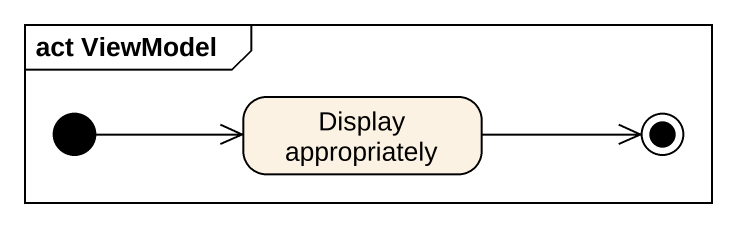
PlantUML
@startuml
mainframe act ViewModel
hide empty description
state "Display appropriately" as Display_appropriately
[*] -right-> Display_appropriately
Display_appropriately -right-> [*]
@enduml
